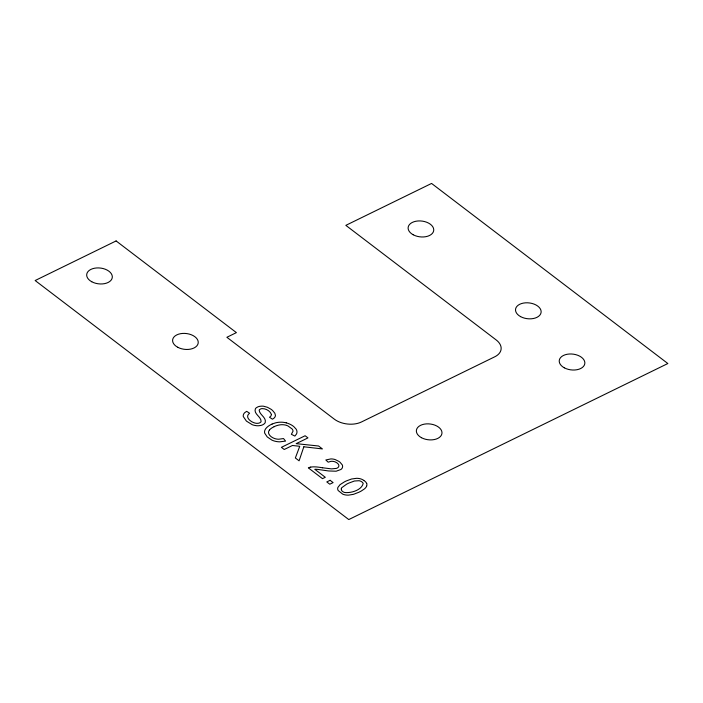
<?xml version="1.0" encoding="UTF-8"?>
<svg xmlns="http://www.w3.org/2000/svg" width="703" height="703" viewBox="0 0 703 703"><rect width="100%" height="100%" fill="white"/><g stroke="black" fill="none" stroke-linecap="round" stroke-linejoin="round"><path stroke-width="1.05" d="M269.592 429.876L268.994 430.737A8.647 5.334 6.7 0 0 268.695 433.408A10.554 6.512 6.7 0 0 270.98 436.545A11.714 7.232 6.7 0 0 271.833 437.161L273.124 437.899A8.708 5.369 6.7 0 0 276.771 439.059A8.392 5.176 6.7 0 0 278.792 439.226L283.52 438.549L285.559 441.089L279.768 441.836A12.276 7.575 6.7 0 1 271.885 440.104L267.219 436.915L264.697 433.162A12.707 7.838 6.7 0 1 265.031 429.893L265.506 429.015A16.617 10.255 6.7 0 1 265.927 428.435A22.505 13.884 6.7 0 1 272.114 424.058M272.087 424.041L275.427 422.89A16.406 10.123 6.7 0 1 278.88 422.275L279.891 422.213A13.129 8.102 6.7 0 1 286.244 422.863M322.598 467.767L331.508 468.883L336.394 468.4A5.677 3.497 6.7 0 0 337.071 468.128L337.66 467.785A5.167 3.19 6.7 0 0 338.82 466.194L338.855 465.843A5.562 3.427 6.7 0 0 338.231 464.077L337.361 463.215A8.902 5.492 6.7 0 0 336.667 462.706L335.393 462.012A5.606 3.462 6.7 0 0 332.853 461.344A5.492 3.392 6.7 0 0 330.779 461.388L328.204 462.179L325.814 459.973L330.762 458.936A8.19 5.053 6.7 0 1 332.994 459.068A8.717 5.378 6.7 0 1 335.173 459.569L338.846 461.361A16.45 10.15 6.7 0 1 339.988 462.205L342.22 464.824A8.612 5.308 6.7 0 1 342.598 466.555L342.379 467.644A8.181 5.044 6.7 0 1 340.929 469.472L336.139 471.212L328.811 470.975A68.411 42.215 6.7 0 1 327.238 470.773L317.484 469.376A12.698 7.838 6.7 0 0 314.803 469.288L325.304 477.293L322.501 478.664L308.362 467.882A7.021 4.332 6.7 0 1 310.691 467.126M363.82 480.386L362.247 479.499A8.146 5.026 6.7 0 0 359.136 478.523A9.737 6.011 6.7 0 0 356.5 478.321L351.57 478.998L346.359 480.922A51.627 31.855 6.7 0 0 344.505 481.827L340.094 484.631L337.923 487.364A9.359 5.773 6.7 0 0 337.677 488.374L337.668 488.69A8.269 5.106 6.7 0 0 338.213 490.553L342.686 494.112A7.944 4.903 6.7 0 0 345.463 494.93A9.974 6.151 6.7 0 0 348.512 495.132L353.477 494.341L358.75 492.302A52.822 32.593 6.7 0 0 361.289 491.01L364.382 488.945A16.239 10.018 6.7 0 0 366.623 486.221M366.676 483.488A8.664 5.343 6.7 0 1 366.571 486.204M363.776 480.413A9.912 6.116 6.7 0 1 366.72 483.479M322.598 467.785A46.96 28.972 6.7 0 0 316.28 466.924L315.568 466.897A14.789 9.121 6.7 0 0 310.682 467.108M269.53 429.849A20.238 12.487 6.7 0 1 274.135 426.721M274.1 426.686A19.157 11.819 6.7 0 1 279.311 424.972A9.57 5.905 6.7 0 1 285.163 424.999A9.157 5.65 6.7 0 1 288.002 425.965L292.114 428.962A7.689 4.745 6.7 0 1 292.984 430.816A6.898 4.262 6.7 0 1 293.002 431.238L291.367 434.305L294.882 436.08L296.473 434.041A11.819 7.294 6.7 0 0 296.068 429.041L293.731 426.563A16.231 10.009 6.7 0 0 286.253 422.846M271.437 414.462L271.015 415.921L269.53 417.257L272.465 419.216L274.144 418.021A9.429 5.817 6.7 0 0 275.154 416.58A8.401 5.185 6.7 0 0 275.427 415.385L274.838 413.232L272.615 410.526A20.036 12.364 6.7 0 0 270.963 409.216L267.412 407.274L263.59 406.229A7.795 4.807 6.7 0 0 261.718 406.141L259.952 406.299A7.935 4.895 6.7 0 0 257.904 406.87L256.367 407.731A7.25 4.473 6.7 0 0 255.391 408.795C253.379 414.023 261.411 416.703 261.068 421.615A3.99 2.461 6.7 0 1 260.497 422.354L259.504 422.925A4.473 2.759 6.7 0 1 258.229 423.259C253.396 424.304 243.37 417.591 249.591 413.232L246.665 411.325L244.732 412.67A10.598 6.538 6.7 0 0 243.783 413.874L243.396 414.752A10.062 6.204 6.7 0 0 243.308 416.589L246.428 421.106L252.122 424.638A11.819 7.294 6.7 0 0 254.178 425.297L256.217 425.666A8.928 5.51 6.7 0 0 258.871 425.728L260.69 425.473A8.489 5.237 6.7 0 0 262.289 424.972A9.218 5.686 6.7 0 0 263.643 424.261L264.346 423.707A7.557 4.666 6.7 0 0 265.251 422.433C266.481 417.345 259.504 414.84 259.187 410.218A3.489 2.153 6.7 0 1 259.609 409.577L260.76 408.891A3.893 2.399 6.7 0 1 262.043 408.61C265.813 408.496 270.145 410.842 271.437 414.462M341.298 488.901L341.403 489.973A4.921 3.04 6.7 0 0 342.176 491.125L343.064 491.801A4.859 2.997 6.7 0 0 344.734 492.513C351.157 493.242 361.606 490.158 363.179 483.488A4.965 3.067 6.7 0 0 362.388 482.32L362.194 482.144A5.967 3.682 6.7 0 0 361.5 481.643L361.008 481.362A4.807 2.97 6.7 0 0 359.022 480.72L354.417 481.01L348.741 483.128A60.792 37.514 6.7 0 0 346.641 484.174L341.72 487.724A5.483 3.383 6.7 0 0 341.386 488.444L341.298 488.901M303.837 446.783L299.091 460.817L295.357 457.969L299.742 446.3L292.457 445.482L284.24 449.498L281.411 447.336L305.12 435.746L307.958 437.899L296.191 443.655L318.582 446.001L322.413 448.927L303.837 446.783M116.109 240.936L35.15 280.532L348.776 519.561L667.85 363.53L431.563 183.439L345.841 225.355L496.204 339.962A19.324 11.925 6.7 0 1 494.807 356.773L361.456 421.976A19.324 11.925 6.7 0 1 334.285 419.137L226.876 337.282L236.401 332.624L116.109 240.936M330.111 480.307L326.79 481.933L329.786 484.209L333.099 482.592L330.111 480.307M564.307 367.818A12.882 7.953 6.7 0 0 584.764 363.908A12.882 7.953 6.7 0 0 567.031 354.294A12.882 7.953 6.7 0 0 564.307 367.818M421.44 437.688A12.882 7.953 6.7 0 0 441.897 433.769A12.882 7.953 6.7 0 0 424.164 424.164A12.882 7.953 6.7 0 0 421.44 437.688M177.692 347.247A12.882 7.953 6.7 0 0 198.149 343.328A12.882 7.953 6.7 0 0 180.407 333.714A12.882 7.953 6.7 0 0 177.692 347.247M91.768 281.754A12.882 7.953 6.7 0 0 112.225 277.843A12.882 7.953 6.7 0 0 94.483 268.23A12.882 7.953 6.7 0 0 91.768 281.754M520.598 316.631A12.882 7.953 6.7 0 0 541.055 312.712A12.882 7.953 6.7 0 0 523.322 303.107A12.882 7.953 6.7 0 0 520.598 316.631M413.197 234.767A12.882 7.953 6.7 0 0 433.654 230.856A12.882 7.953 6.7 0 0 415.912 221.243A12.882 7.953 6.7 0 0 413.197 234.767"/></g></svg>
